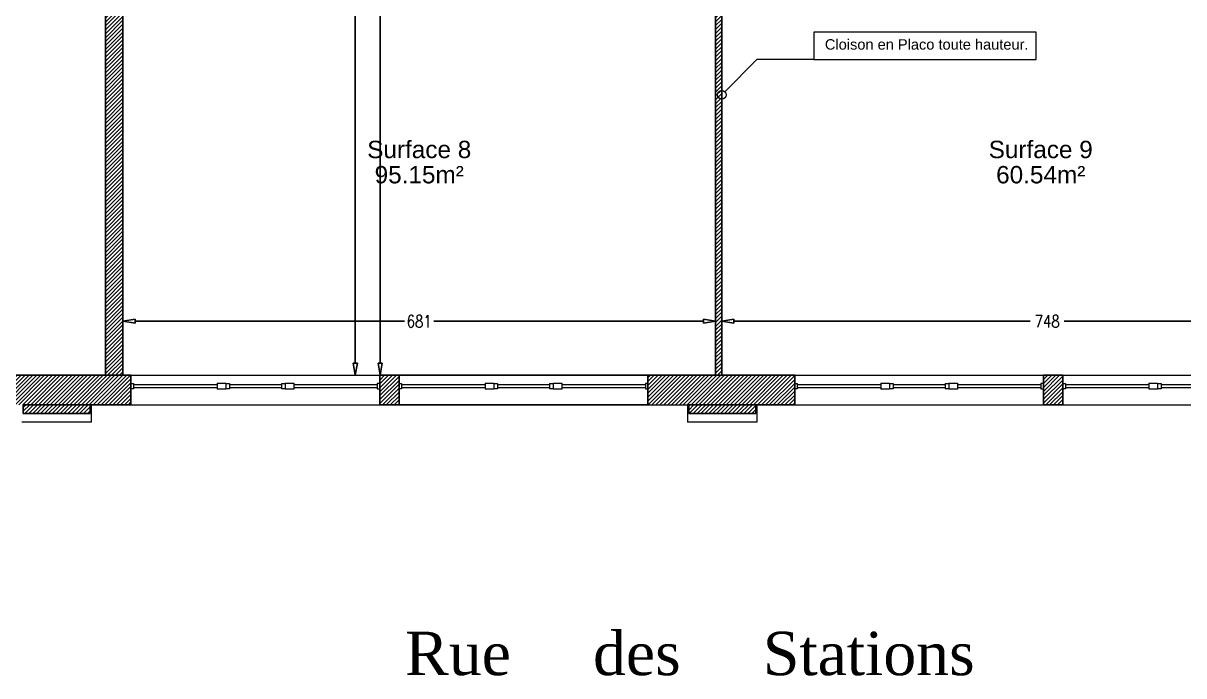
# Model space of a CAD drawing. Header units: millimetres. Extents: x -14819 to 43195, y -10328 to 20814.
# Drawn here: x 7367 to 8700, y 8874 to 9624 of the extents above; entities that cross this region are included whole.
import ezdxf
from ezdxf.enums import TextEntityAlignment as Align

# ---------------------------------------------------------------- set-up
doc = ezdxf.new("R2010")
doc.units = ezdxf.units.MM
doc.header["$PDMODE"] = 3
for name, color, linetype, lineweight in [('00 - Mise en Sécurité', 30, 'Continuous', 13), ('01 - Gros Oeuvre', 7, 'Continuous', 25), ('05 - Menuiserie', 150, 'Continuous', 5), ('41 - Côtes Intérieures', 71, 'Continuous', 9), ('59 - TxT', 120, 'Continuous', 0), ('MR_topo', 7, 'Continuous', 5), ('Mur_coupe', 7, 'Continuous', 25), ('Mur_vu', 8, 'Continuous', 18)]:
    doc.layers.add(name, color=color, linetype=linetype, lineweight=lineweight)
doc.layers.add('10 - Hachures', color=7, linetype='Continuous', lineweight=18, true_color=0x646464)
doc.styles.add('CR_Cot', font='simplex.shx', dxfattribs={"width": 0.8})
doc.styles.add('Dutch', font='dutch.ttf')
doc.styles.get("Standard").update_dxf_attribs({"font": 'arial.ttf'})
doc.dimstyles.get("Standard").update_dxf_attribs({"dimtxt": 14, "dimasz": 14, "dimexe": 0.18, "dimexo": 0.0625, "dimgap": 5, "dimtad": 0, "dimtoh": 1, "dimdec": 0, "dimzin": 0, "dimdsep": 46, "dimtxsty": 'CR_Cot', "dimblk": 'CLOSEDBLANK', "dimcen": 0, "dimse1": 1, "dimse2": 1, "dimadec": 0, "dimazin": 0, "dimtfac": 1, "dimtdec": 0, "dimtofl": 0, "dimtmove": 0, "dimatfit": 3, "dimfxl": 1, "dimtolj": 1, "dimtzin": 0, "dimarcsym": 0})
pattern_1 = [(45, (-9186.303, 2754.1285), (-2.24506403, 2.24506403), [])]

# ---------------------------------------------------------------- blocks, each defined once
blk = doc.blocks.new('_ClosedBlank')
at = {"color": 0, "linetype": 'ByBlock', "lineweight": -2}
for p, q in [((-1, 0.167), (0, 0)), ((-1, 0.167), (-1, -0.167)), ((0, 0), (-1, -0.167))]:
    blk.add_line(p, q, dxfattribs=at)
blk = doc.blocks.new('*D762')
at = {"layer": '41 - Côtes Intérieures', "color": 0, "lineweight": -2, "transparency": 16777216}
for p, q in [((8183.6, 9281.1), (8524.1, 9281.1)), ((8903.5, 9281.1), (8562.9, 9281.1))]:
    blk.add_line(p, q, dxfattribs=at)
at = {"layer": 'Defpoints', "color": 0, "transparency": 16777216}
for p in [(8917.5, 9281.1), (8917.5, 9263.4), (8169.6, 9219)]:
    blk.add_point(p, dxfattribs=at)
at = {"layer": '41 - Côtes Intérieures', "color": 0, "lineweight": -2, "transparency": 16777216, "xscale": 14, "yscale": 14, "zscale": 14, "rotation": 180}
blk.add_blockref('_ClosedBlank', (8169.6, 9281.1), dxfattribs=at)
at = {"layer": '41 - Côtes Intérieures', "color": 0, "lineweight": -2, "transparency": 16777216, "xscale": 14, "yscale": 14, "zscale": 14}
blk.add_blockref('_ClosedBlank', (8917.5, 9281.1), dxfattribs=at)
at = {"layer": '41 - Côtes Intérieures', "color": 0, "transparency": 16777216, "insert": (8543.5, 9281.1), "char_height": 14, "attachment_point": 5, "style": 'CR_Cot'}
blk.add_mtext('\\A1;748', dxfattribs=at)
blk = doc.blocks.new('*D861')
at = {"layer": '41 - Côtes Intérieures', "color": 0, "lineweight": -2, "transparency": 16777216}
for p, q in [((7495.4, 9281.1), (7804.9, 9281.1)), ((8148.4, 9281.1), (7838.9, 9281.1))]:
    blk.add_line(p, q, dxfattribs=at)
at = {"layer": 'Defpoints', "color": 0, "transparency": 16777216}
for p in [(7481.4, 9353.8), (8162.4, 9307.6), (8162.4, 9281.1)]:
    blk.add_point(p, dxfattribs=at)
at = {"layer": '41 - Côtes Intérieures', "color": 0, "lineweight": -2, "transparency": 16777216, "xscale": 14, "yscale": 14, "zscale": 14, "rotation": 180}
blk.add_blockref('_ClosedBlank', (7481.4, 9281.1), dxfattribs=at)
at = {"layer": '41 - Côtes Intérieures', "color": 0, "lineweight": -2, "transparency": 16777216, "xscale": 14, "yscale": 14, "zscale": 14}
blk.add_blockref('_ClosedBlank', (8162.4, 9281.1), dxfattribs=at)
at = {"layer": '41 - Côtes Intérieures', "color": 0, "transparency": 16777216, "insert": (7821.9, 9281.1), "char_height": 14, "attachment_point": 5, "style": 'CR_Cot'}
blk.add_mtext('\\A1;681', dxfattribs=at)
blk = doc.blocks.new('*D869')
at = {"layer": '41 - Côtes Intérieures', "color": 0, "lineweight": -2, "transparency": 16777216}
for p, q in [((7777.2, 10735.8), (7777.2, 10005.7)), ((7777.2, 9233), (7777.2, 9963.2))]:
    blk.add_line(p, q, dxfattribs=at)
at = {"layer": 'Defpoints', "color": 0, "transparency": 16777216}
for p in [(7706.1, 10749.8, 86.9), (7719.4, 9219, 195), (7777.2, 9219)]:
    blk.add_point(p, dxfattribs=at)
at = {"layer": '41 - Côtes Intérieures', "color": 0, "lineweight": -2, "transparency": 16777216, "xscale": 14, "yscale": 14, "zscale": 14}
for p, rotation in [((7777.2, 10749.8), 90), ((7777.2, 9219), 270)]:
    blk.add_blockref('_ClosedBlank', p, dxfattribs=dict(at, rotation=rotation))
at = {"layer": '41 - Côtes Intérieures', "color": 0, "transparency": 16777216, "insert": (7777.2, 9984.4), "char_height": 14, "attachment_point": 5, "rotation": 90, "style": 'CR_Cot'}
blk.add_mtext('\\A1;1531', dxfattribs=at)
blk = doc.blocks.new('*D899')
at = {"layer": '41 - Côtes Intérieures', "color": 0, "lineweight": -2, "transparency": 16777216}
for p, q in [((7748.5, 10326.2), (7748.5, 9799.8)), ((7748.5, 9233), (7748.5, 9759.4))]:
    blk.add_line(p, q, dxfattribs=at)
at = {"layer": 'Defpoints', "color": 0, "transparency": 16777216}
for p in [(7706.1, 10340.2, 195), (7706.1, 9219, 195), (7748.5, 9219)]:
    blk.add_point(p, dxfattribs=at)
at = {"layer": '41 - Côtes Intérieures', "color": 0, "lineweight": -2, "transparency": 16777216, "xscale": 14, "yscale": 14, "zscale": 14}
for p, rotation in [((7748.5, 10340.2), 90), ((7748.5, 9219), 270)]:
    blk.add_blockref('_ClosedBlank', p, dxfattribs=dict(at, rotation=rotation))
at = {"layer": '41 - Côtes Intérieures', "color": 0, "transparency": 16777216, "insert": (7748.5, 9779.6), "char_height": 14, "attachment_point": 5, "rotation": 90, "style": 'CR_Cot'}
blk.add_mtext('\\A1;1121', dxfattribs=at)

msp = doc.modelspace()

# ---------------------------------------------------------------- hatches: boundary and pattern name
at = {"layer": '10 - Hachures', "lineweight": 18}
h = msp.add_hatch(dxfattribs=at)
h.set_pattern_fill('ANSI31', color=256)
h.paths.add_polyline_path([(6605.48, 10758.82), (6537.4, 10803.15), (6612.23, 9258.44), (6602.51, 9258), (6605.91, 9182.09), (6605.91, 9175.03), (6682.91, 9175.03), (6682.91, 9185.03), (6685.75, 9185.03), (7366.4, 9185.03), (7366.91, 9185.03), (7443.91, 9185.03), (7490.75, 9185.03), (7490.75, 9219.03), (6674.33, 9219.03)])
h = msp.add_hatch(dxfattribs=at)
h.set_pattern_fill('ANSI31', color=256)
h.set_pattern_definition([(45, (51.3012, 5.849), (-2.245064, 2.245064), [])])
h.paths.add_polyline_path([(7481.44, 9723.72), (7461.44, 9723.72), (7461.44, 9657.72), (7481.44, 9657.72)])
h.paths.add_polyline_path([(7481.44, 9657.72), (7461.44, 9657.72), (7461.44, 9219.03), (7481.44, 9219.03)])
h = msp.add_hatch(dxfattribs=at)
h.set_pattern_fill('ANSI31', color=256)
h.set_pattern_definition([(45, (-20.3664, 5.849), (-2.245064, 2.245064), [])])
h.paths.add_polyline_path([(8169.64, 9721.89), (8162.44, 9721.89), (8162.44, 9219.03), (8169.64, 9219.03)])
h = msp.add_hatch(dxfattribs=at)
h.set_pattern_fill('ANSI31', color=256)
h.paths.add_polyline_path([(7776.75, 9185.03), (7798.75, 9185.03), (7798.75, 9219.03), (7776.75, 9219.03)])
h = msp.add_hatch(dxfattribs=at)
h.set_pattern_fill('ANSI31', color=256)
h.paths.add_polyline_path([(8208.6, 9185.03), (8253.34, 9185.03), (8253.34, 9219.03), (8084.75, 9219.03), (8084.75, 9185.03), (8131.6, 9184.53), (8131.6, 9185.03)])
h.paths.add_polyline_path([(8846.93, 9219.03), (8846.93, 9185.03), (8892.09, 9185.03), (8969.09, 9185.03), (9013.83, 9184.53), (9013.83, 9219.03)])
at = {"layer": '10 - Hachures'}
h = msp.add_hatch(dxfattribs=at)
h.set_pattern_fill('ANSI31', color=256, style=0)
h.set_pattern_definition(pattern_1)
h.paths.add_polyline_path([(8539.34, 9219.03), (8539.34, 9185.03), (8561.34, 9185.03), (8561.34, 9219.03)])
h.paths.add_polyline_path([(9320.41, 9219.03), (9298.41, 9219.03), (9298.41, 9184.53), (9320.41, 9184.53), (9320.41, 9205.03)])
h = msp.add_hatch(dxfattribs=at)
h.set_pattern_fill('ANSI31', color=256, style=0)
h.set_pattern_definition(pattern_1)
h.paths.add_polyline_path([(7392.53, 9185.03), (7366.91, 9185.03), (7366.91, 9175.03), (7443.91, 9175.03), (7443.91, 9185.03), (7412.53, 9185.03)], flags=0)
h = msp.add_hatch(dxfattribs=at)
h.set_pattern_fill('ANSI31', color=256, style=0)
h.set_pattern_definition(pattern_1)
h.paths.add_polyline_path([(8131.6, 9185.03), (8131.6, 9175.03), (8208.6, 9175.03), (8208.6, 9185.03), (8165.42, 9185.03)], flags=0)

# ---------------------------------------------------------------- linework, layer by layer
at = {"layer": '00 - Mise en Sécurité'}
msp.add_lwpolyline([(8530.88, 9613.62), (8275.32, 9613.62), (8275.32, 9581.93), (8530.88, 9581.93)], close=True, dxfattribs=at)
at = {"layer": '00 - Mise en Sécurité', "linetype": 'Continuous'}
for points in [[(8210.04, 9581.93), (8173.18, 9545.07)], [(8275.32, 9581.93), (8210.04, 9581.93)]]:
    msp.add_lwpolyline(points, dxfattribs=at)
msp.add_circle((8169.64, 9541.53), 5, dxfattribs=at)
at = {"layer": '01 - Gros Oeuvre'}
for p, q in [((7798.75, 9219.03, 195), (7776.75, 9219.03, 195)), ((7776.75, 9219.03, 195), (7776.75, 9185.03, 195)), ((7798.75, 9219.03, 195), (8084.75, 9219.03, 195)), ((7798.75, 9219.03, 195), (7798.75, 9185.03, 195)), ((8561.34, 9219.03, 195), (8539.34, 9219.03, 195)), ((8539.34, 9219.03, 195), (8539.34, 9185.03, 195)), ((8550.34, 9219.03, 195), (8543.14, 9219.03, 195)), ((8561.34, 9219.03, 195), (8561.34, 9185.03, 195)), ((7366.91, 9185.03, 195), (7366.91, 9175.03, 195)), ((7366.91, 9185.03, 195), (7443.91, 9185.03, 195)), ((7366.91, 9175.03, 195), (7443.91, 9175.03, 195)), ((7443.91, 9185.03, 195), (7490.75, 9185.03, 195)), ((7443.91, 9184.53, 195), (7443.91, 9185.03, 195)), ((7443.91, 9175.03, 195), (7443.91, 9185.03, 195)), ((7776.75, 9185.03, 195), (7798.75, 9185.03, 195)), ((7798.75, 9185.03, 195), (8084.75, 9185.03, 195)), ((8084.75, 9185.03, 195), (8131.6, 9184.53, 195)), ((8131.6, 9184.53, 195), (8131.6, 9185.03, 195)), ((8131.6, 9185.03, 195), (8131.6, 9175.03, 195)), ((8131.6, 9185.03, 195), (8208.6, 9185.03, 195)), ((8131.6, 9175.03, 195), (8208.6, 9175.03, 195)), ((8208.6, 9184.53, 195), (8208.6, 9185.03, 195)), ((8208.6, 9175.03, 195), (8208.6, 9185.03, 195))]:
    msp.add_line(p, q, dxfattribs=at)
for points in [[(8162.44, 9721.89), (8162.44, 9219.03)], [(8169.64, 9721.89), (8169.64, 9219.03)]]:
    msp.add_lwpolyline(points, dxfattribs=at)
at = {"layer": '05 - Menuiserie', "extrusion": (0, 0, -1)}
for p, q in [((7490.75, 9209.53, 195), (7493.75, 9209.53, 195)), ((7490.75, 9209.53, 195), (7490.75, 9203.53, 195)), ((7493.75, 9203.53, 195), (7490.75, 9203.53, 195)), ((7493.75, 9209.53, 195), (7493.75, 9203.53, 195)), ((7589.75, 9210.03, 195), (7599.75, 9210.03, 195)), ((7589.75, 9210.03, 195), (7589.75, 9203.03, 195)), ((7599.75, 9203.03, 195), (7589.75, 9203.03, 195)), ((7599.75, 9210.03, 195), (7599.75, 9203.03, 195)), ((7599.75, 9209.53, 195), (7603.75, 9209.53, 195)), ((7599.75, 9209.53, 195), (7599.75, 9203.53, 195)), ((7603.75, 9203.53, 195), (7599.75, 9203.53, 195)), ((7603.75, 9209.53, 195), (7603.75, 9203.53, 195)), ((7663.75, 9209.53, 195), (7667.75, 9209.53, 195)), ((7663.75, 9209.53, 195), (7663.75, 9203.53, 195)), ((7667.75, 9203.53, 195), (7663.75, 9203.53, 195)), ((7667.75, 9210.03, 195), (7677.75, 9210.03, 195)), ((7667.75, 9210.03, 195), (7667.75, 9203.03, 195)), ((7667.75, 9209.53, 195), (7667.75, 9203.53, 195)), ((7677.75, 9203.03, 195), (7667.75, 9203.03, 195)), ((7677.75, 9210.03, 195), (7677.75, 9203.03, 195)), ((7798.75, 9209.53, 195), (7801.75, 9209.53, 195)), ((7798.75, 9209.53, 195), (7798.75, 9203.53, 195)), ((7801.75, 9203.53, 195), (7798.75, 9203.53, 195)), ((7801.75, 9209.53, 195), (7801.75, 9203.53, 195)), ((7897.75, 9210.03, 195), (7907.75, 9210.03, 195)), ((7897.75, 9210.03, 195), (7897.75, 9203.03, 195)), ((7907.75, 9203.03, 195), (7897.75, 9203.03, 195)), ((7907.75, 9210.03, 195), (7907.75, 9203.03, 195)), ((7907.75, 9209.53, 195), (7911.75, 9209.53, 195)), ((7907.75, 9209.53, 195), (7907.75, 9203.53, 195)), ((7911.75, 9203.53, 195), (7907.75, 9203.53, 195)), ((7911.75, 9209.53, 195), (7911.75, 9203.53, 195)), ((7971.75, 9209.53, 195), (7975.75, 9209.53, 195)), ((7971.75, 9209.53, 195), (7971.75, 9203.53, 195)), ((7975.75, 9203.53, 195), (7971.75, 9203.53, 195)), ((7975.75, 9210.03, 195), (7985.75, 9210.03, 195)), ((7975.75, 9210.03, 195), (7975.75, 9203.03, 195)), ((7975.75, 9209.53, 195), (7975.75, 9203.53, 195)), ((7985.75, 9203.03, 195), (7975.75, 9203.03, 195)), ((7985.75, 9210.03, 195), (7985.75, 9203.03, 195)), ((8253.34, 9209.53, 195), (8256.34, 9209.53, 195)), ((8253.34, 9209.53, 195), (8253.34, 9203.53, 195)), ((8256.34, 9203.53, 195), (8253.34, 9203.53, 195)), ((8256.34, 9209.53, 195), (8256.34, 9203.53, 195)), ((8352.34, 9210.03, 195), (8362.34, 9210.03, 195)), ((8352.34, 9210.03, 195), (8352.34, 9203.03, 195)), ((8362.34, 9203.03, 195), (8352.34, 9203.03, 195)), ((8362.34, 9210.03, 195), (8362.34, 9203.03, 195)), ((8362.34, 9209.53, 195), (8366.34, 9209.53, 195)), ((8362.34, 9209.53, 195), (8362.34, 9203.53, 195)), ((8366.34, 9203.53, 195), (8362.34, 9203.53, 195)), ((8366.34, 9209.53, 195), (8366.34, 9203.53, 195)), ((8426.34, 9209.53, 195), (8430.34, 9209.53, 195)), ((8426.34, 9209.53, 195), (8426.34, 9203.53, 195)), ((8430.34, 9203.53, 195), (8426.34, 9203.53, 195)), ((8430.34, 9210.03, 195), (8440.34, 9210.03, 195)), ((8430.34, 9210.03, 195), (8430.34, 9203.03, 195)), ((8430.34, 9209.53, 195), (8430.34, 9203.53, 195)), ((8440.34, 9203.03, 195), (8430.34, 9203.03, 195)), ((8440.34, 9210.03, 195), (8440.34, 9203.03, 195)), ((8561.34, 9209.53, 195), (8564.34, 9209.53, 195)), ((8561.34, 9209.53, 195), (8561.34, 9203.53, 195)), ((8564.34, 9203.53, 195), (8561.34, 9203.53, 195)), ((8564.34, 9209.53, 195), (8564.34, 9203.53, 195)), ((8660.34, 9210.03, 195), (8670.34, 9210.03, 195)), ((8660.34, 9210.03, 195), (8660.34, 9203.03, 195)), ((8670.34, 9203.03, 195), (8660.34, 9203.03, 195)), ((8670.34, 9210.03, 195), (8670.34, 9203.03, 195)), ((8670.34, 9209.53, 195), (8674.34, 9209.53, 195)), ((8670.34, 9209.53, 195), (8670.34, 9203.53, 195)), ((8674.34, 9203.53, 195), (8670.34, 9203.53, 195)), ((8674.34, 9209.53, 195), (8674.34, 9203.53, 195))]:
    msp.add_line(p, q, dxfattribs=at)
at = {"layer": '05 - Menuiserie'}
for p, q in [((7493.75, 9208.53, 195), (7589.75, 9208.53, 195)), ((7493.75, 9208.53, 195), (7493.75, 9204.53, 195)), ((7589.75, 9204.53, 195), (7493.75, 9204.53, 195)), ((7589.75, 9208.53, 195), (7589.75, 9204.53, 195)), ((7603.75, 9208.53, 195), (7663.75, 9208.53, 195)), ((7603.75, 9208.53, 195), (7603.75, 9204.53, 195)), ((7663.75, 9204.53, 195), (7603.75, 9204.53, 195)), ((7663.75, 9208.53, 195), (7663.75, 9204.53, 195)), ((7677.75, 9208.53, 195), (7773.75, 9208.53, 195)), ((7677.75, 9208.53, 195), (7677.75, 9204.53, 195)), ((7773.75, 9204.53, 195), (7677.75, 9204.53, 195)), ((7776.75, 9209.53, 195), (7773.75, 9209.53, 195)), ((7773.75, 9209.53, 195), (7773.75, 9203.53, 195)), ((7773.75, 9208.53, 195), (7773.75, 9204.53, 195)), ((7773.75, 9203.53, 195), (7776.75, 9203.53, 195)), ((7776.75, 9209.53, 195), (7776.75, 9203.53, 195)), ((7801.75, 9208.53, 195), (7897.75, 9208.53, 195)), ((7801.75, 9208.53, 195), (7801.75, 9204.53, 195)), ((7897.75, 9204.53, 195), (7801.75, 9204.53, 195)), ((7897.75, 9208.53, 195), (7897.75, 9204.53, 195)), ((7911.75, 9208.53, 195), (7971.75, 9208.53, 195)), ((7911.75, 9208.53, 195), (7911.75, 9204.53, 195)), ((7971.75, 9204.53, 195), (7911.75, 9204.53, 195)), ((7971.75, 9208.53, 195), (7971.75, 9204.53, 195)), ((7985.75, 9208.53, 195), (8081.75, 9208.53, 195)), ((7985.75, 9208.53, 195), (7985.75, 9204.53, 195)), ((8081.75, 9204.53, 195), (7985.75, 9204.53, 195)), ((8084.75, 9209.53, 195), (8081.75, 9209.53, 195)), ((8081.75, 9209.53, 195), (8081.75, 9203.53, 195)), ((8081.75, 9208.53, 195), (8081.75, 9204.53, 195)), ((8081.75, 9203.53, 195), (8084.75, 9203.53, 195)), ((8084.75, 9209.53, 195), (8084.75, 9203.53, 195)), ((8256.34, 9208.53, 195), (8352.34, 9208.53, 195)), ((8256.34, 9208.53, 195), (8256.34, 9204.53, 195)), ((8352.34, 9204.53, 195), (8256.34, 9204.53, 195)), ((8352.34, 9208.53, 195), (8352.34, 9204.53, 195)), ((8366.34, 9208.53, 195), (8426.34, 9208.53, 195)), ((8366.34, 9208.53, 195), (8366.34, 9204.53, 195)), ((8426.34, 9204.53, 195), (8366.34, 9204.53, 195)), ((8426.34, 9208.53, 195), (8426.34, 9204.53, 195)), ((8440.34, 9208.53, 195), (8536.34, 9208.53, 195)), ((8440.34, 9208.53, 195), (8440.34, 9204.53, 195)), ((8536.34, 9204.53, 195), (8440.34, 9204.53, 195)), ((8539.34, 9209.53, 195), (8536.34, 9209.53, 195)), ((8536.34, 9209.53, 195), (8536.34, 9203.53, 195)), ((8536.34, 9208.53, 195), (8536.34, 9204.53, 195)), ((8536.34, 9203.53, 195), (8539.34, 9203.53, 195)), ((8539.34, 9209.53, 195), (8539.34, 9203.53, 195)), ((8564.34, 9208.53, 195), (8660.34, 9208.53, 195)), ((8564.34, 9208.53, 195), (8564.34, 9204.53, 195)), ((8660.34, 9204.53, 195), (8564.34, 9204.53, 195)), ((8660.34, 9208.53, 195), (8660.34, 9204.53, 195)), ((8674.34, 9208.53, 195), (8734.34, 9208.53, 195)), ((8674.34, 9208.53, 195), (8674.34, 9204.53, 195)), ((8734.34, 9204.53, 195), (8674.34, 9204.53, 195))]:
    msp.add_line(p, q, dxfattribs=at)
at = {"layer": 'Mur_coupe'}
for p, q in [((7461.44, 9219.03, 195), (7461.44, 10754.7)), ((7481.44, 9730.73), (7481.44, 9219.03, 195)), ((6674.33, 9219.03, 195), (7490.75, 9219.03, 195)), ((7490.75, 9219.03, 195), (7490.75, 9185.03, 195)), ((7798.75, 9219.03, 195), (7776.75, 9219.03, 195)), ((7776.75, 9219.03, 195), (7776.75, 9185.03, 195)), ((7798.75, 9219.03, 195), (7798.75, 9185.03, 195)), ((8253.34, 9219.03, 195), (8084.75, 9219.03, 195)), ((8084.75, 9219.03, 195), (8084.75, 9185.03, 195)), ((8253.34, 9219.03, 195), (8253.34, 9185.03, 195)), ((8561.34, 9219.03, 195), (8539.34, 9219.03, 195)), ((8539.34, 9219.03, 195), (8539.34, 9185.03, 195)), ((8561.34, 9219.03, 195), (8561.34, 9185.03, 195))]:
    msp.add_line(p, q, dxfattribs=at)
at = {"layer": 'Mur_coupe', "elevation": 195}
for points in [[(8253.34, 9185.03), (8208.6, 9185.03)], [(8539.34, 9185.03), (8561.34, 9185.03)]]:
    msp.add_lwpolyline(points, dxfattribs=at)
at = {"layer": 'Mur_vu'}
for p, q in [((7490.75, 9219.03, 195), (7776.75, 9219.03, 195)), ((7490.75, 9219.03, 195), (7776.75, 9219.03, 195)), ((7798.75, 9219.03, 195), (8084.75, 9219.03, 195)), ((8253.34, 9219.03, 195), (8539.34, 9219.03, 195)), ((8561.34, 9219.03, 195), (8846.93, 9219.03, 195)), ((7445.41, 9165.03, 195), (7445.41, 9184.53, 195)), ((7490.75, 9185.03, 195), (7776.75, 9185.03, 195)), ((7490.75, 9185.03, 195), (7776.75, 9185.03, 195)), ((7798.75, 9185.03, 195), (8084.75, 9185.03, 195)), ((8130.1, 9184.53, 195), (8130.1, 9165.03, 195)), ((8210.1, 9165.03, 195), (8210.1, 9184.53, 195)), ((8253.34, 9185.03, 195), (8539.34, 9185.03, 195)), ((8561.34, 9185.03, 195), (8846.93, 9185.03, 195)), ((7445.41, 9165.03, 195), (7365.41, 9165.03, 195)), ((8210.1, 9165.03, 195), (8130.1, 9165.03, 195))]:
    msp.add_line(p, q, dxfattribs=at)

# ---------------------------------------------------------------- texts
at = {"layer": '00 - Mise en Sécurité', "lineweight": 18, "insert": (8288.1, 9605.45, -16.7), "char_height": 12, "attachment_point": 1}
msp.add_mtext_dynamic_manual_height_columns('Cloison en Placo toute hauteur.', width=260.0807, gutter_width=62.94, heights=[15.54], dxfattribs=at)
at = {"layer": '59 - TxT', "linetype": 'Continuous'}
for s, p in [('Surface 8', (7821.94, 9468.67, 195)), ('Surface 9', (8536.05, 9468.67, 195)), ('95.15m²', (7821.94, 9439.67, 195)), ('60.54m²', (8536.05, 9439.67, 195))]:
    msp.add_text(s, height=20, dxfattribs=at).set_placement(p, align=Align.CENTER)
at = {"layer": 'MR_topo', "insert": (7805.64, 8924.27, 195), "char_height": 50, "attachment_point": 1, "rotation": 360, "style": 'Dutch'}
msp.add_mtext_dynamic_manual_height_columns('Rue     des     Stations', width=1566.6005, gutter_width=19369.12, heights=[0], dxfattribs=at)

# ---------------------------------------------------------------- dimensions: what is measured, and where the dimension line sits
at = {"layer": '41 - Côtes Intérieures'}
for base, p1, p2, picture, middle in [((7777.18, 9219.03), (7706.09, 10749.82, 86.88), (7719.44, 9219.03, 195), '*D869', (7777.18, 9984.42)), ((7748.54, 9219.03), (7706.09, 10340.15, 195), (7706.09, 9219.03, 195), '*D899', (7748.54, 9779.59))]:
    dim = msp.add_linear_dim(base=base, p1=p1, p2=p2, angle=90, dimstyle='Standard', dxfattribs=at)
    dim.commit()
    dim.dimension.update_dxf_attribs({"geometry": picture, "text_midpoint": middle})
for base, p1, p2, picture, middle in [((8162.44, 9281.15), (7481.44, 9353.79), (8162.44, 9307.62), '*D861', (7821.94, 9281.15)), ((8917.46, 9281.15), (8169.64, 9219.03), (8917.46, 9263.37), '*D762', (8543.55, 9281.15))]:
    dim = msp.add_linear_dim(base=base, p1=p1, p2=p2, dimstyle='Standard', dxfattribs=at)
    dim.commit()
    dim.dimension.update_dxf_attribs({"geometry": picture, "text_midpoint": middle})

doc.saveas('drawing.dxf')
